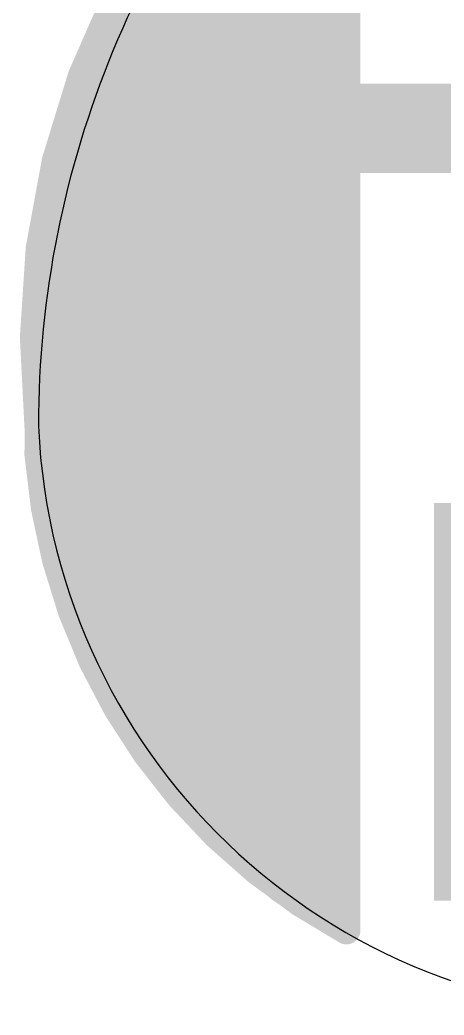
# Model space of a CAD drawing. Extents: x -9.1 to 9.1, y -5.3 to 9.
# Drawn here: x -9.06 to -5.21, y -5.34 to 3.68 of the extents above; entities that cross this region are included whole.
import ezdxf

# ---------------------------------------------------------------- set-up
doc = ezdxf.new("R2010")
doc.units = 0
for name, color, linetype in [('1', 12, 'CONTINUOUS'), ('16', 132, 'CONTINUOUS'), ('18', 110, 'CONTINUOUS'), ('20', 53, 'CONTINUOUS'), ('29', 253, 'CONTINUOUS'), ('30', 253, 'CONTINUOUS')]:
    doc.layers.add(name, color=color, linetype=linetype)

# ---------------------------------------------------------------- blocks, each defined once
blk = doc.blocks.new('RECT')
blk.add_solid([(-0.5, -0.5), (0.5, -0.5), (-0.5, 0.5), (0.5, 0.5)])
blk = doc.blocks.new('ROUNDV')
at = {"const_width": 0.5}
blk.add_lwpolyline([(0, -0.25, 1), (0, 0.25, 1), (0, -0.25)], format="xyb", dxfattribs=at)

msp = doc.modelspace()

# ---------------------------------------------------------------- linework, layer by layer
at = {"layer": '1'}
for points, const_width in [([(-6.096, 6.35, 0.2197), (-8.89, -0.254)], 0.254), ([(-6.604, 2.9032, 1), (-6.604, 2.4968)], 0.4064), ([(-6.4008, 2.7, 1), (-6.8072, 2.7)], 0.4064), ([(-7.62, 2.7432, 1), (-7.62, 2.3368)], 0.4064), ([(-7.4168, 2.54, 1), (-7.8232, 2.54)], 0.4064), ([(-6.604, 2.3368, 1), (-6.604, 2.7432)], 0.4064), ([(-6.8072, 2.54, 1), (-6.4008, 2.54)], 0.4064), ([(-7.8232, 0, 1), (-7.4168, 0)], 0.4064), ([(-8.89, -0.254, 0.2556), (-6.096, -4.572)], 0.254), ([(-8.8267, -0.2493, 1), (-8.9533, -0.2587)], 0.127), ([(-8.9535, -0.256, 1), (-8.8265, -0.252)], 0.127), ([(-6.1595, -4.572, 1), (-6.0325, -4.572)], 0.127), ([(-6.1262, -4.6279, 1), (-6.0658, -4.5161)], 0.127)]:
    msp.add_lwpolyline(points, format="xyb", dxfattribs=dict(at, const_width=const_width))
for points, const_width in [([(-6.096, 6.35), (-6.096, -4.572)], 0.254), ([(-2, 2.7), (-6.604, 2.7)], 0.8128), ([(-6.604, 2.7), (-6.604, 2.54)], 0.8128), ([(-6.604, 2.54), (-7.62, 2.54)], 0.8128), ([(-7.62, 2.54), (-7.62, 0)], 0.8128)]:
    msp.add_lwpolyline(points, dxfattribs=dict(at, const_width=const_width))
at = {"layer": '16'}
for points, const_width in [([(-6.096, 6.35, 0.2197), (-8.89, -0.254)], 0.254), ([(-8.89, -0.254, 0.2556), (-6.096, -4.572)], 0.254), ([(-8.8267, -0.2493, 1), (-8.9533, -0.2587)], 0.127), ([(-8.9535, -0.256, 1), (-8.8265, -0.252)], 0.127), ([(-6.1595, -4.572, 1), (-6.0325, -4.572)], 0.127), ([(-6.1262, -4.6279, 1), (-6.0658, -4.5161)], 0.127)]:
    msp.add_lwpolyline(points, format="xyb", dxfattribs=dict(at, const_width=const_width))
at = {"layer": '16', "const_width": 0.254}
msp.add_lwpolyline([(-6.096, 6.35), (-6.096, -4.572)], dxfattribs=at)
at = {"layer": '20'}
for centre, radius, start, end in [((-0.0003, 0.0003), 8.8897, 89.9981, 180.0019), ((-3.302, 0.254), 5.5938, 182.6026, 272.6026)]:
    msp.add_arc(centre, radius, start, end, dxfattribs=at)
at = {"layer": '29', "const_width": 0.254}
for points in [[(-6.096, -4.572), (-6.096, 6.35)], [(-8.1705, 3.9138), (-8.4954, 3.1754)], [(-8.2162, 3.81), (-6.096, 3.81)], [(-8.328, 3.556), (-6.096, 3.556)], [(-8.4397, 3.302), (-6.096, 3.302)], [(-8.4954, 3.1754), (-8.7324, 2.4042)], [(-8.5346, 3.048), (-6.096, 3.048)], [(-8.6126, 2.794), (-6.096, 2.794)], [(-8.6907, 2.54), (-6.096, 2.54)], [(-8.7324, 2.4042), (-8.8783, 1.6107)], [(-8.7542, 2.286), (-6.096, 2.286)], [(-8.8009, 2.032), (-6.096, 2.032)], [(-8.8476, 1.778), (-6.096, 1.778)], [(-8.8783, 1.6107), (-8.9311, 0.8057)], [(-8.884, 1.524), (-6.096, 1.524)], [(-8.9006, 1.27), (-6.096, 1.27)], [(-8.9173, 1.016), (-6.096, 1.016)], [(-8.9311, 0.8057), (-8.89, 0)], [(-8.9288, 0.762), (-6.096, 0.762)], [(-8.9159, 0.508), (-6.096, 0.508)], [(-8.9029, 0.254), (-6.096, 0.254)], [(-8.89, 0), (-8.8267, -0.698)], [(-8.89, 0), (-6.096, 0)], [(-8.867, -0.254), (-6.096, -0.254)], [(-8.844, -0.508), (-6.096, -0.508)], [(-8.8267, -0.698), (-8.6729, -1.3818)], [(-8.8123, -0.762), (-6.096, -0.762)], [(-8.7552, -1.016), (-6.096, -1.016)], [(-8.698, -1.27), (-6.096, -1.27)], [(-8.6729, -1.3818), (-8.4311, -2.0397)], [(-8.6206, -1.524), (-6.096, -1.524)], [(-8.5273, -1.778), (-6.096, -1.778)], [(-8.4339, -2.032), (-6.096, -2.032)], [(-8.4311, -2.0397), (-8.1055, -2.6603)], [(-8.3019, -2.286), (-6.096, -2.286)], [(-8.1686, -2.54), (-6.096, -2.54)], [(-8.1055, -2.6603), (-7.7017, -3.2332)], [(-8.0113, -2.794), (-6.096, -2.794)], [(-7.8323, -3.048), (-6.096, -3.048)], [(-7.7017, -3.2332), (-7.2266, -3.7484)], [(-7.6383, -3.302), (-6.096, -3.302)], [(-7.4041, -3.556), (-6.096, -3.556)], [(-7.2266, -3.7484), (-6.6883, -4.1973)], [(-7.1528, -3.81), (-6.096, -3.81)], [(-6.8481, -4.064), (-6.096, -4.064)], [(-6.6883, -4.1973), (-6.096, -4.572)], [(-6.4975, -4.318), (-6.096, -4.318)]]:
    msp.add_lwpolyline(points, dxfattribs=at)
at = {"layer": '29', "const_width": 0.127}
for points in [[(-8.328, 3.6195, 1), (-8.328, 3.4925)], [(-6.096, 3.4925, 1), (-6.096, 3.6195)], [(-8.4397, 3.3655, 1), (-8.4397, 3.2385)], [(-6.096, 3.2385, 1), (-6.096, 3.3655)], [(-8.5536, 3.2009, 1), (-8.4373, 3.1498)], [(-8.4347, 3.1567, 1), (-8.5561, 3.194)], [(-8.5346, 3.1115, 1), (-8.5346, 2.9845)], [(-6.096, 2.9845, 1), (-6.096, 3.1115)], [(-8.6126, 2.8575, 1), (-8.6126, 2.7305)], [(-6.096, 2.7305, 1), (-6.096, 2.8575)], [(-8.6907, 2.6035, 1), (-8.6907, 2.4765)], [(-6.096, 2.4765, 1), (-6.096, 2.6035)], [(-8.67, 2.3927, 1), (-8.7949, 2.4157)], [(-8.7931, 2.4229, 1), (-8.6717, 2.3856)], [(-8.7542, 2.3495, 1), (-8.7542, 2.2225)], [(-6.096, 2.2225, 1), (-6.096, 2.3495)], [(-8.8009, 2.0955, 1), (-8.8009, 1.9685)], [(-6.096, 1.9685, 1), (-6.096, 2.0955)], [(-8.8476, 1.8415, 1), (-8.8476, 1.7145)], [(-6.096, 1.7145, 1), (-6.096, 1.8415)], [(-8.8149, 1.6066, 1), (-8.9417, 1.6149)], [(-8.884, 1.5875, 1), (-8.884, 1.4605)], [(-8.9408, 1.6222, 1), (-8.8158, 1.5993)], [(-6.096, 1.4605, 1), (-6.096, 1.5875)], [(-8.9006, 1.3335, 1), (-8.9006, 1.2065)], [(-6.096, 1.2065, 1), (-6.096, 1.3335)], [(-8.9173, 1.0795, 1), (-8.9173, 0.9525)], [(-6.096, 0.9525, 1), (-6.096, 1.0795)], [(-8.8676, 0.8089, 1), (-8.9945, 0.8025)], [(-8.9944, 0.8099, 1), (-8.8677, 0.8016)], [(-8.9288, 0.8255, 1), (-8.9288, 0.6985)], [(-6.096, 0.6985, 1), (-6.096, 0.8255)], [(-8.9159, 0.5715, 1), (-8.9159, 0.4445)], [(-6.096, 0.4445, 1), (-6.096, 0.5715)], [(-8.9029, 0.3175, 1), (-8.9029, 0.1905)], [(-6.096, 0.1905, 1), (-6.096, 0.3175)], [(-8.8268, 0.0057, 1), (-8.9532, -0.0057)], [(-8.89, 0.0635, 1), (-8.89, -0.0635)], [(-6.096, -0.0635, 1), (-6.096, 0.0635)], [(-8.9534, -0.0032, 1), (-8.8266, 0.0032)], [(-8.867, -0.1905, 1), (-8.867, -0.3175)], [(-6.096, -0.3175, 1), (-6.096, -0.1905)], [(-8.844, -0.4445, 1), (-8.844, -0.5715)], [(-6.096, -0.5715, 1), (-6.096, -0.4445)], [(-8.7648, -0.6841, 1), (-8.8887, -0.712)], [(-8.89, -0.7037, 1), (-8.7635, -0.6923)], [(-8.8123, -0.6985, 1), (-8.8123, -0.8255)], [(-6.096, -0.8255, 1), (-6.096, -0.6985)], [(-8.7552, -0.9525, 1), (-8.7552, -1.0795)], [(-6.096, -1.0795, 1), (-6.096, -0.9525)], [(-8.698, -1.2065, 1), (-8.698, -1.3335)], [(-6.096, -1.3335, 1), (-6.096, -1.2065)], [(-8.6133, -1.3599, 1), (-8.7325, -1.4037)], [(-8.7348, -1.3957, 1), (-8.6109, -1.3679)], [(-8.6206, -1.4605, 1), (-8.6206, -1.5875)], [(-6.096, -1.5875, 1), (-6.096, -1.4605)], [(-8.5273, -1.7145, 1), (-8.5273, -1.8415)], [(-6.096, -1.8415, 1), (-6.096, -1.7145)], [(-8.4339, -1.9685, 1), (-8.4339, -2.0955)], [(-8.3749, -2.0102, 1), (-8.4873, -2.0692)], [(-8.4907, -2.0616, 1), (-8.3715, -2.0177)], [(-6.096, -2.0955, 1), (-6.096, -1.9685)], [(-8.3019, -2.2225, 1), (-8.3019, -2.3495)], [(-6.096, -2.3495, 1), (-6.096, -2.2225)], [(-8.1686, -2.4765, 1), (-8.1686, -2.6035)], [(-6.096, -2.6035, 1), (-6.096, -2.4765)], [(-8.0536, -2.6237, 1), (-8.1574, -2.6969)], [(-8.1618, -2.6898, 1), (-8.0493, -2.6308)], [(-8.0113, -2.7305, 1), (-8.0113, -2.8575)], [(-6.096, -2.8575, 1), (-6.096, -2.7305)], [(-7.8323, -2.9845, 1), (-7.8323, -3.1115)], [(-6.096, -3.1115, 1), (-6.096, -2.9845)], [(-7.655, -3.1901, 1), (-7.7484, -3.2762)], [(-7.7536, -3.2698, 1), (-7.6498, -3.1966)], [(-7.6383, -3.2385, 1), (-7.6383, -3.3655)], [(-6.096, -3.3655, 1), (-6.096, -3.2385)], [(-7.4041, -3.4925, 1), (-7.4041, -3.6195)], [(-6.096, -3.6195, 1), (-6.096, -3.4925)], [(-7.1859, -3.6997, 1), (-7.2673, -3.7972)], [(-7.2733, -3.7915, 1), (-7.1799, -3.7054)], [(-7.1528, -3.7465, 1), (-7.1528, -3.8735)], [(-6.096, -3.8735, 1), (-6.096, -3.7465)], [(-6.8481, -4.0005, 1), (-6.8481, -4.1275)], [(-6.096, -4.1275, 1), (-6.096, -4.0005)], [(-6.6543, -4.1436, 1), (-6.7222, -4.2509)], [(-6.729, -4.246, 1), (-6.6476, -4.1485)], [(-6.4975, -4.2545, 1), (-6.4975, -4.3815)], [(-6.096, -4.3815, 1), (-6.096, -4.2545)], [(-6.1595, -4.572, 1), (-6.0325, -4.572)], [(-6.13, -4.6257, 1), (-6.062, -4.5183)]]:
    msp.add_lwpolyline(points, format="xyb", dxfattribs=at)
at = {"layer": '30', "const_width": 0.254}
for points in [[(-6.096, -4.572), (-6.096, 6.35)], [(-8.1705, 3.9138), (-8.4954, 3.1754)], [(-8.2162, 3.81), (-6.096, 3.81)], [(-8.328, 3.556), (-6.096, 3.556)], [(-8.4397, 3.302), (-6.096, 3.302)], [(-8.4954, 3.1754), (-8.7324, 2.4042)], [(-8.5346, 3.048), (-6.096, 3.048)], [(-8.6126, 2.794), (-6.096, 2.794)], [(-8.6907, 2.54), (-6.096, 2.54)], [(-8.7324, 2.4042), (-8.8783, 1.6107)], [(-8.7542, 2.286), (-6.096, 2.286)], [(-8.8009, 2.032), (-6.096, 2.032)], [(-8.8476, 1.778), (-6.096, 1.778)], [(-8.8783, 1.6107), (-8.9311, 0.8057)], [(-8.884, 1.524), (-6.096, 1.524)], [(-8.9006, 1.27), (-6.096, 1.27)], [(-8.9173, 1.016), (-6.096, 1.016)], [(-8.9311, 0.8057), (-8.89, 0)], [(-8.9288, 0.762), (-6.096, 0.762)], [(-8.9159, 0.508), (-6.096, 0.508)], [(-8.9029, 0.254), (-6.096, 0.254)], [(-8.89, 0), (-8.8267, -0.698)], [(-8.89, 0), (-6.096, 0)], [(-8.867, -0.254), (-6.096, -0.254)], [(-8.844, -0.508), (-6.096, -0.508)], [(-8.8267, -0.698), (-8.6729, -1.3818)], [(-8.8123, -0.762), (-6.096, -0.762)], [(-8.7552, -1.016), (-6.096, -1.016)], [(-8.698, -1.27), (-6.096, -1.27)], [(-8.6729, -1.3818), (-8.4311, -2.0397)], [(-8.6206, -1.524), (-6.096, -1.524)], [(-8.5273, -1.778), (-6.096, -1.778)], [(-8.4339, -2.032), (-6.096, -2.032)], [(-8.4311, -2.0397), (-8.1055, -2.6603)], [(-8.3019, -2.286), (-6.096, -2.286)], [(-8.1686, -2.54), (-6.096, -2.54)], [(-8.1055, -2.6603), (-7.7017, -3.2332)], [(-8.0113, -2.794), (-6.096, -2.794)], [(-7.8323, -3.048), (-6.096, -3.048)], [(-7.7017, -3.2332), (-7.2266, -3.7484)], [(-7.6383, -3.302), (-6.096, -3.302)], [(-7.4041, -3.556), (-6.096, -3.556)], [(-7.2266, -3.7484), (-6.6883, -4.1973)], [(-7.1528, -3.81), (-6.096, -3.81)], [(-6.8481, -4.064), (-6.096, -4.064)], [(-6.6883, -4.1973), (-6.096, -4.572)], [(-6.4975, -4.318), (-6.096, -4.318)]]:
    msp.add_lwpolyline(points, dxfattribs=at)
at = {"layer": '30', "const_width": 0.127}
for points in [[(-8.328, 3.6195, 1), (-8.328, 3.4925)], [(-6.096, 3.4925, 1), (-6.096, 3.6195)], [(-8.4397, 3.3655, 1), (-8.4397, 3.2385)], [(-6.096, 3.2385, 1), (-6.096, 3.3655)], [(-8.5536, 3.2009, 1), (-8.4373, 3.1498)], [(-8.4347, 3.1567, 1), (-8.5561, 3.194)], [(-8.5346, 3.1115, 1), (-8.5346, 2.9845)], [(-6.096, 2.9845, 1), (-6.096, 3.1115)], [(-8.6126, 2.8575, 1), (-8.6126, 2.7305)], [(-6.096, 2.7305, 1), (-6.096, 2.8575)], [(-8.6907, 2.6035, 1), (-8.6907, 2.4765)], [(-6.096, 2.4765, 1), (-6.096, 2.6035)], [(-8.67, 2.3927, 1), (-8.7949, 2.4157)], [(-8.7931, 2.4229, 1), (-8.6717, 2.3856)], [(-8.7542, 2.3495, 1), (-8.7542, 2.2225)], [(-6.096, 2.2225, 1), (-6.096, 2.3495)], [(-8.8009, 2.0955, 1), (-8.8009, 1.9685)], [(-6.096, 1.9685, 1), (-6.096, 2.0955)], [(-8.8476, 1.8415, 1), (-8.8476, 1.7145)], [(-6.096, 1.7145, 1), (-6.096, 1.8415)], [(-8.8149, 1.6066, 1), (-8.9417, 1.6149)], [(-8.884, 1.5875, 1), (-8.884, 1.4605)], [(-8.9408, 1.6222, 1), (-8.8158, 1.5993)], [(-6.096, 1.4605, 1), (-6.096, 1.5875)], [(-8.9006, 1.3335, 1), (-8.9006, 1.2065)], [(-6.096, 1.2065, 1), (-6.096, 1.3335)], [(-8.9173, 1.0795, 1), (-8.9173, 0.9525)], [(-6.096, 0.9525, 1), (-6.096, 1.0795)], [(-8.8676, 0.8089, 1), (-8.9945, 0.8025)], [(-8.9944, 0.8099, 1), (-8.8677, 0.8016)], [(-8.9288, 0.8255, 1), (-8.9288, 0.6985)], [(-6.096, 0.6985, 1), (-6.096, 0.8255)], [(-8.9159, 0.5715, 1), (-8.9159, 0.4445)], [(-6.096, 0.4445, 1), (-6.096, 0.5715)], [(-8.9029, 0.3175, 1), (-8.9029, 0.1905)], [(-6.096, 0.1905, 1), (-6.096, 0.3175)], [(-8.8268, 0.0057, 1), (-8.9532, -0.0057)], [(-8.89, 0.0635, 1), (-8.89, -0.0635)], [(-6.096, -0.0635, 1), (-6.096, 0.0635)], [(-8.9534, -0.0032, 1), (-8.8266, 0.0032)], [(-8.867, -0.1905, 1), (-8.867, -0.3175)], [(-6.096, -0.3175, 1), (-6.096, -0.1905)], [(-8.844, -0.4445, 1), (-8.844, -0.5715)], [(-6.096, -0.5715, 1), (-6.096, -0.4445)], [(-8.7648, -0.6841, 1), (-8.8887, -0.712)], [(-8.89, -0.7037, 1), (-8.7635, -0.6923)], [(-8.8123, -0.6985, 1), (-8.8123, -0.8255)], [(-6.096, -0.8255, 1), (-6.096, -0.6985)], [(-8.7552, -0.9525, 1), (-8.7552, -1.0795)], [(-6.096, -1.0795, 1), (-6.096, -0.9525)], [(-8.698, -1.2065, 1), (-8.698, -1.3335)], [(-6.096, -1.3335, 1), (-6.096, -1.2065)], [(-8.6133, -1.3599, 1), (-8.7325, -1.4037)], [(-8.7348, -1.3957, 1), (-8.6109, -1.3679)], [(-8.6206, -1.4605, 1), (-8.6206, -1.5875)], [(-6.096, -1.5875, 1), (-6.096, -1.4605)], [(-8.5273, -1.7145, 1), (-8.5273, -1.8415)], [(-6.096, -1.8415, 1), (-6.096, -1.7145)], [(-8.4339, -1.9685, 1), (-8.4339, -2.0955)], [(-8.3749, -2.0102, 1), (-8.4873, -2.0692)], [(-8.4907, -2.0616, 1), (-8.3715, -2.0177)], [(-6.096, -2.0955, 1), (-6.096, -1.9685)], [(-8.3019, -2.2225, 1), (-8.3019, -2.3495)], [(-6.096, -2.3495, 1), (-6.096, -2.2225)], [(-8.1686, -2.4765, 1), (-8.1686, -2.6035)], [(-6.096, -2.6035, 1), (-6.096, -2.4765)], [(-8.0536, -2.6237, 1), (-8.1574, -2.6969)], [(-8.1618, -2.6898, 1), (-8.0493, -2.6308)], [(-8.0113, -2.7305, 1), (-8.0113, -2.8575)], [(-6.096, -2.8575, 1), (-6.096, -2.7305)], [(-7.8323, -2.9845, 1), (-7.8323, -3.1115)], [(-6.096, -3.1115, 1), (-6.096, -2.9845)], [(-7.655, -3.1901, 1), (-7.7484, -3.2762)], [(-7.7536, -3.2698, 1), (-7.6498, -3.1966)], [(-7.6383, -3.2385, 1), (-7.6383, -3.3655)], [(-6.096, -3.3655, 1), (-6.096, -3.2385)], [(-7.4041, -3.4925, 1), (-7.4041, -3.6195)], [(-6.096, -3.6195, 1), (-6.096, -3.4925)], [(-7.1859, -3.6997, 1), (-7.2673, -3.7972)], [(-7.2733, -3.7915, 1), (-7.1799, -3.7054)], [(-7.1528, -3.7465, 1), (-7.1528, -3.8735)], [(-6.096, -3.8735, 1), (-6.096, -3.7465)], [(-6.8481, -4.0005, 1), (-6.8481, -4.1275)], [(-6.096, -4.1275, 1), (-6.096, -4.0005)], [(-6.6543, -4.1436, 1), (-6.7222, -4.2509)], [(-6.729, -4.246, 1), (-6.6476, -4.1485)], [(-6.4975, -4.2545, 1), (-6.4975, -4.3815)], [(-6.096, -4.3815, 1), (-6.096, -4.2545)], [(-6.1595, -4.572, 1), (-6.0325, -4.572)], [(-6.13, -4.6257, 1), (-6.062, -4.5183)]]:
    msp.add_lwpolyline(points, format="xyb", dxfattribs=at)

# ---------------------------------------------------------------- block references
at = {"layer": '18', "xscale": 2.54, "yscale": 2.54}
msp.add_blockref('ROUNDV', (-7.62, 0), dxfattribs=at)
msp.add_blockref('ROUNDV', (-7.62, 0), dxfattribs=at)
at = {"layer": '29', "xscale": 3.6032, "yscale": 1.8032, "rotation": 270}
msp.add_blockref('RECT', (-4.4, -2.5), dxfattribs=at)

doc.saveas('drawing.dxf')
